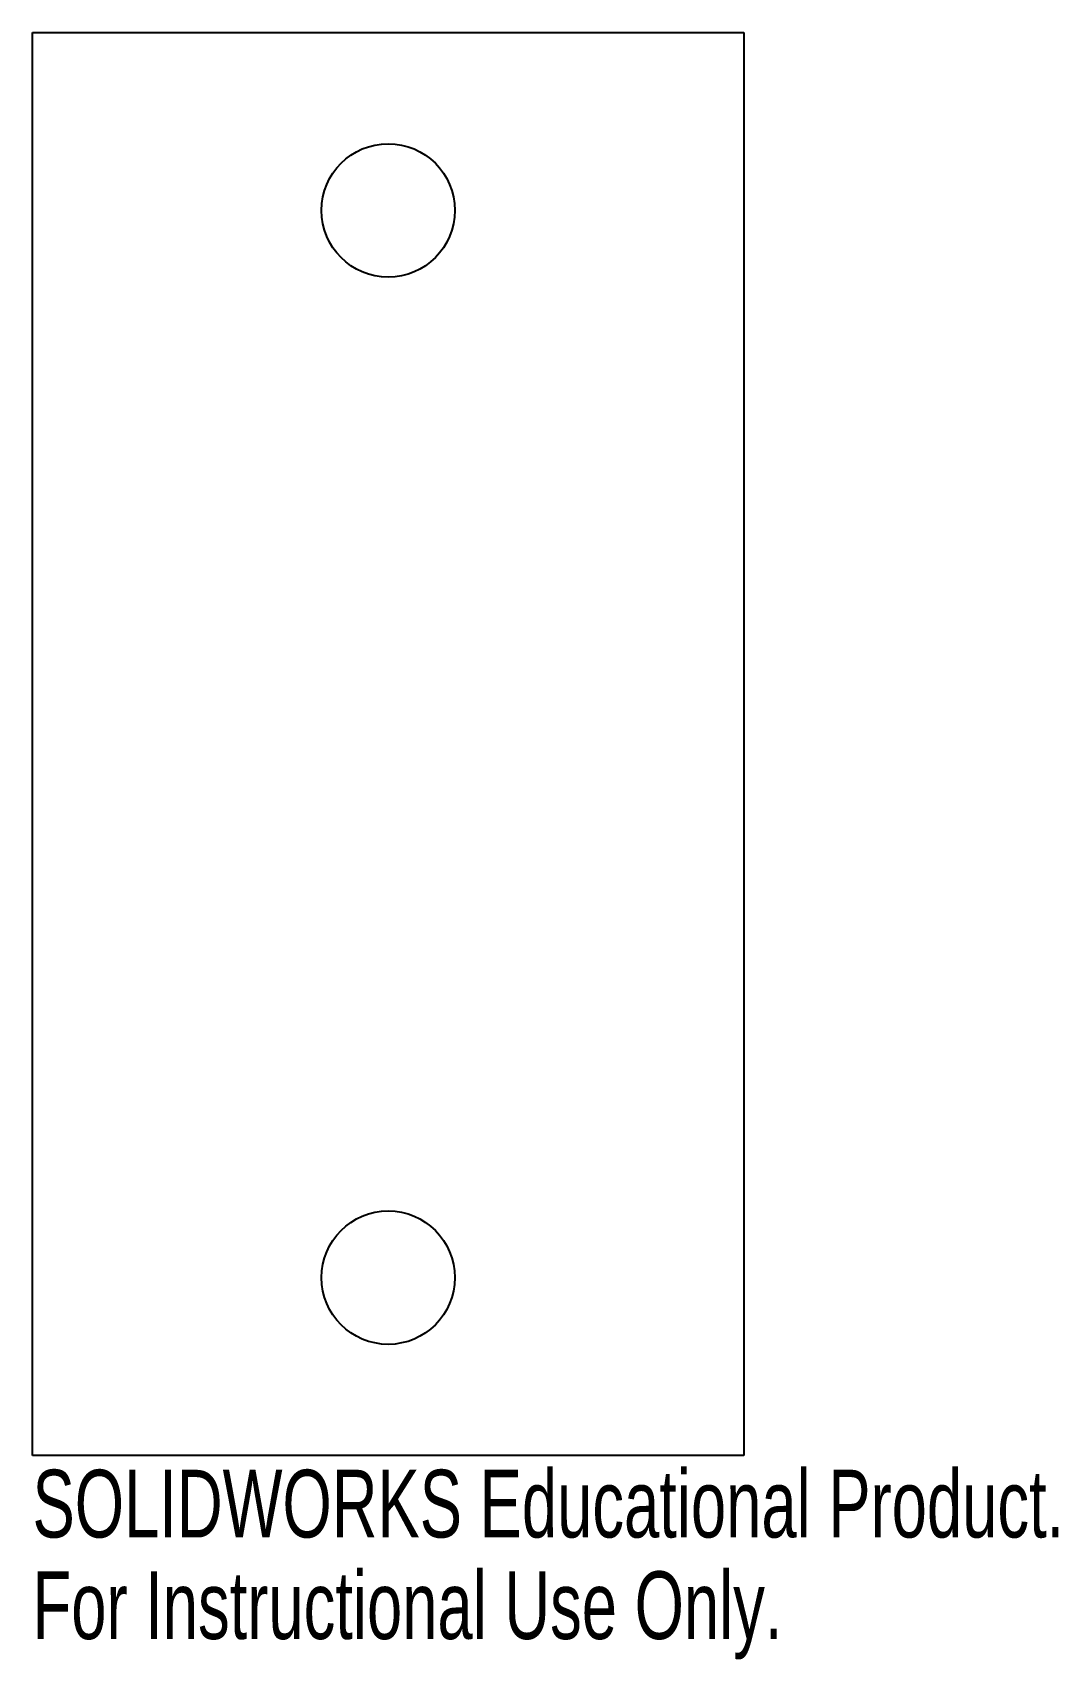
# Model space of a CAD drawing. Header units: inches. Extents: x -2 to 0.88, y -0.57 to 4.
import ezdxf

# ---------------------------------------------------------------- set-up
doc = ezdxf.new("R2010")
doc.units = ezdxf.units.IN
doc.header["$MEASUREMENT"] = 0
doc.styles.add('SLDTEXTSTYLE0', font='TXT', dxfattribs={"width": 0.7})

msp = doc.modelspace()

# ---------------------------------------------------------------- linework, layer by layer
at = {"color": 7, "linetype": 'Continuous', "lineweight": 25}
for p, q in [((-2, 4), (0, 4)), ((-2, 0), (-2, 4)), ((0, 4), (0, 0)), ((0, 0), (-2, 0))]:
    msp.add_line(p, q, dxfattribs=at)
for centre in [(-1, 3.5), (-1, 0.5)]:
    msp.add_circle(centre, 0.1875, dxfattribs=at)

# ---------------------------------------------------------------- texts
at = {"color": 7, "linetype": 'Continuous', "char_height": 0.1903, "attachment_point": 1, "style": 'SLDTEXTSTYLE0'}
for s, insert in [('SOLIDWORKS Educational Product.', (-2, -0.0401)), ('For Instructional Use Only.', (-2, -0.3256))]:
    msp.add_mtext(s, dxfattribs=dict(at, insert=insert))

doc.saveas('drawing.dxf')
